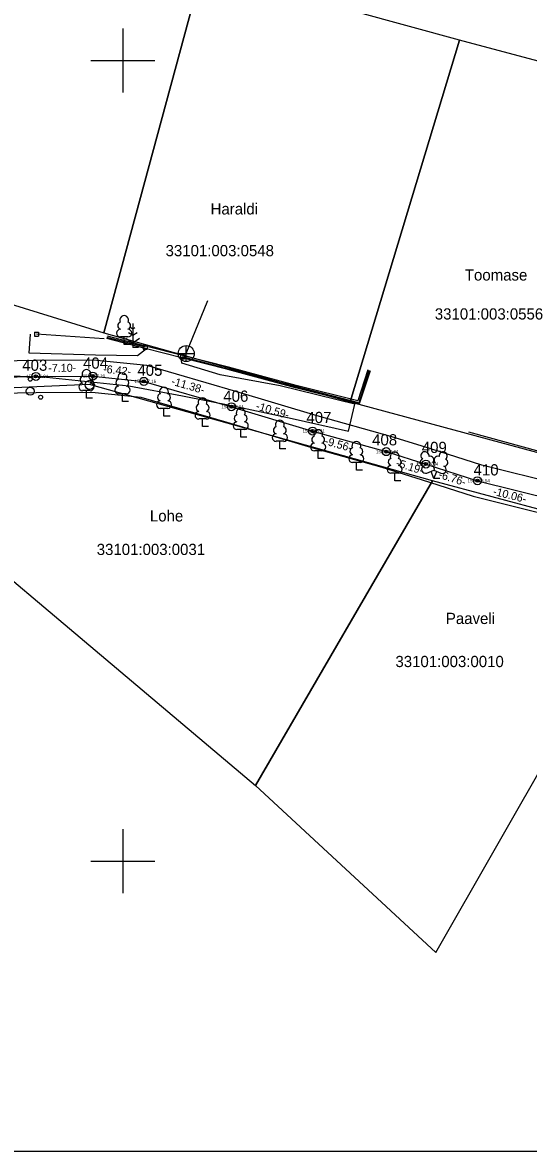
# Model space of a CAD drawing. Extents: x 631631 to 655206, y 6447066 to 6469776.
# Drawn here: x 641487.5 to 641550.7, y 6457963.8 to 6458104.8 of the extents above; entities that cross this region are included whole.
import ezdxf

# ---------------------------------------------------------------- set-up
doc = ezdxf.new("R2010")
doc.units = 0
for name, color, linetype in [('AED', 7, 'Continuous'), ('JOONSIDE', 7, 'Continuous'), ('KKAEV', 7, 'Continuous'), ('KOORDPUNKT', 7, 'Continuous'), ('KTRASS', 7, 'Continuous'), ('MOOTKORG', 7, 'Continuous'), ('MOOTMPUNKT', 7, 'Continuous'), ('MOOTNR', 7, 'Continuous'), ('MOOTPIIR', 7, 'Continuous'), ('PIIR', 7, 'Continuous'), ('PIIRIMLEITUD', 7, 'Continuous'), ('PUU', 7, 'Continuous'), ('SITRASS', 7, 'Continuous'), ('TEE', 7, 'Continuous'), ('VORK', 7, 'Continuous'), ('VORMISTUS', 7, 'Continuous')]:
    doc.layers.add(name, color=color, linetype=linetype)

msp = doc.modelspace()

# ---------------------------------------------------------------- linework, layer by layer
at = {"layer": 'AED'}
for p, q in [((641488.97, 6458066.08), (641488.97, 6458065.58)), ((641488.97, 6458066.08), (641489.47, 6458066.08)), ((641489.47, 6458066.08), (641489.47, 6458065.58)), ((641488.97, 6458065.58), (641489.47, 6458065.58)), ((641502.54, 6458064.47), (641502.54, 6458063.97)), ((641502.54, 6458064.47), (641503.04, 6458064.47)), ((641503.04, 6458064.47), (641503.04, 6458063.97)), ((641502.54, 6458063.97), (641503.04, 6458063.97)), ((641507.22, 6458063.27), (641507.22, 6458062.77)), ((641507.22, 6458063.27), (641507.72, 6458063.27)), ((641507.72, 6458063.27), (641507.72, 6458062.77)), ((641507.22, 6458062.77), (641507.72, 6458062.77))]:
    msp.add_line(p, q, dxfattribs=at)
for points in [[(641497.68, 6458065.24), (641489.22, 6458065.83)], [(641530.89, 6458061.27), (641529.54, 6458057.13), (641521.56, 6458059.15), (641513.11, 6458061.41), (641507.39, 6458062.87), (641502.77, 6458064.04), (641498.01, 6458065.3)], [(641502.79, 6458064.22), (641498.02, 6458065.41)], [(641530.6, 6458061.36), (641529.34, 6458057.49), (641521.64, 6458059.44), (641513.19, 6458061.7), (641507.46, 6458063.16), (641502.85, 6458064.34), (641498.08, 6458065.59)], [(641530.74, 6458061.28), (641529.46, 6458057.27), (641521.62, 6458059.29), (641513.14, 6458061.47), (641507.47, 6458063.02)]]:
    msp.add_lwpolyline(points, dxfattribs=at)
at = {"layer": 'KKAEV'}
for p, q in [((641507.92, 6458062.41), (641507.92, 6458064.41)), ((641506.92, 6458063.41), (641508.92, 6458063.41))]:
    msp.add_line(p, q, dxfattribs=at)
msp.add_circle((641507.92, 6458063.41), 1, dxfattribs=at)
at = {"layer": 'KOORDPUNKT'}
for centre, radius in [((641489.14, 6458060.56), 0.5), ((641489.14, 6458060.56), 0.0441), ((641489.14, 6458060.56), 0.05), ((641489.14, 6458060.56), 0.0382), ((641489.14, 6458060.56), 0.0264), ((641489.14, 6458060.56), 0.0323), ((641489.14, 6458060.56), 0.0145), ((641489.14, 6458060.56), 0.0204), ((641489.14, 6458060.56), 0.0086), ((641496.24, 6458060.6), 0.5), ((641496.24, 6458060.6), 0.05), ((641496.24, 6458060.6), 0.0441), ((641496.24, 6458060.6), 0.0382), ((641496.24, 6458060.6), 0.0323), ((641496.24, 6458060.6), 0.0264), ((641496.24, 6458060.6), 0.0204), ((641496.24, 6458060.6), 0.0145), ((641496.24, 6458060.6), 0.0086), ((641502.62, 6458059.94), 0.5), ((641502.62, 6458059.94), 0.05), ((641502.62, 6458059.94), 0.0441), ((641502.62, 6458059.94), 0.0382), ((641502.62, 6458059.94), 0.0323), ((641502.62, 6458059.94), 0.0264), ((641502.62, 6458059.94), 0.0204), ((641502.62, 6458059.94), 0.0145), ((641502.62, 6458059.94), 0.0086), ((641513.56, 6458056.77), 0.5), ((641513.56, 6458056.77), 0.0441), ((641513.56, 6458056.77), 0.05), ((641513.56, 6458056.77), 0.0323), ((641513.56, 6458056.77), 0.0382), ((641513.56, 6458056.77), 0.0264), ((641513.56, 6458056.77), 0.0145), ((641513.56, 6458056.77), 0.0204), ((641513.56, 6458056.77), 0.0086), ((641523.7, 6458053.73), 0.5), ((641523.7, 6458053.73), 0.05), ((641523.7, 6458053.73), 0.0441), ((641523.7, 6458053.73), 0.0382), ((641523.7, 6458053.73), 0.0323), ((641523.7, 6458053.73), 0.0264), ((641523.7, 6458053.73), 0.0204), ((641523.7, 6458053.73), 0.0145), ((641523.7, 6458053.73), 0.0086), ((641532.91, 6458051.16), 0.5), ((641532.91, 6458051.16), 0.05), ((641532.91, 6458051.16), 0.0441), ((641532.91, 6458051.16), 0.0382), ((641532.91, 6458051.16), 0.0323), ((641532.91, 6458051.16), 0.0264), ((641532.91, 6458051.16), 0.0204), ((641532.91, 6458051.16), 0.0145), ((641532.91, 6458051.16), 0.0086), ((641537.86, 6458049.61), 0.5), ((641537.86, 6458049.61), 0.05), ((641537.86, 6458049.61), 0.0441), ((641537.86, 6458049.61), 0.0382), ((641537.86, 6458049.61), 0.0323), ((641537.86, 6458049.61), 0.0204), ((641537.86, 6458049.61), 0.0264), ((641537.86, 6458049.61), 0.0145), ((641537.86, 6458049.61), 0.0086), ((641544.3, 6458047.53), 0.5), ((641544.3, 6458047.53), 0.0441), ((641544.3, 6458047.53), 0.05), ((641544.3, 6458047.53), 0.0382), ((641544.3, 6458047.53), 0.0323), ((641544.3, 6458047.53), 0.0264), ((641544.3, 6458047.53), 0.0145), ((641544.3, 6458047.53), 0.0204), ((641544.3, 6458047.53), 0.0086)]:
    msp.add_circle(centre, radius, dxfattribs=at)
at = {"layer": 'KTRASS'}
msp.add_line((641507.92, 6458063.41), (641510.6, 6458070.02), dxfattribs=at)
at = {"layer": 'MOOTMPUNKT'}
for centre in [(641489.14, 6458060.56), (641496.24, 6458060.6), (641502.62, 6458059.94), (641513.56, 6458056.77), (641523.7, 6458053.73), (641532.91, 6458051.16), (641537.86, 6458049.61), (641544.3, 6458047.53)]:
    msp.add_circle(centre, 0.2, dxfattribs=at)
at = {"layer": 'MOOTPIIR'}
for points in [[(641554.56, 6458047.04), (641544.85, 6458049.46), (641538.47, 6458051.51), (641533.48, 6458053.07), (641524.26, 6458055.65), (641514.12, 6458058.69), (641503, 6458061.91), (641496.34, 6458062.6), (641489.12, 6458062.56), (641475.03, 6458062.3)], [(641475.22, 6458058.3), (641489.16, 6458058.56), (641496.14, 6458058.6), (641502.24, 6458057.96), (641512.99, 6458054.86), (641523.15, 6458051.81), (641532.34, 6458049.24), (641537.26, 6458047.7), (641543.75, 6458045.61), (641553.57, 6458043.16)]]:
    msp.add_lwpolyline(points, dxfattribs=at)
at = {"layer": 'PIIR'}
for points in [[(641497.62, 6458065.98), (641509.9, 6458111.39), (641457.34, 6458128.14), (641455.34, 6458127.27), (641454.74, 6458125.42), (641461.82, 6458077.06)], [(641542.06, 6458102.54), (641509.9, 6458111.39), (641497.62, 6458065.98), (641528.38, 6458057.39)], [(641572.32, 6458094.46), (641542.06, 6458102.54), (641528.38, 6458057.39), (641559.99, 6458048.83)], [(641459.13, 6458057.92), (641516.59, 6458009.45), (641538.68, 6458047.5), (641495.82, 6458059.53)], [(641568.48, 6458039.54), (641538.68, 6458047.5), (641516.59, 6458009.45), (641539.1, 6457988.6), (641554, 6458014.65)]]:
    msp.add_lwpolyline(points, close=True, dxfattribs=at)
at = {"layer": 'PIIRIMLEITUD'}
msp.add_circle((641495.87, 6458059.5), 0.57, dxfattribs=at)
at = {"layer": 'PUU'}
for p, q in [((641501.24, 6458067.16), (641501.24, 6458064.16)), ((641501.24, 6458065.66), (641500.71, 6458066.01)), ((641501.24, 6458066.46), (641500.99, 6458066.62)), ((641501.49, 6458066.62), (641501.24, 6458066.46)), ((641501.77, 6458066.01), (641501.24, 6458065.66)), ((641500.65, 6458065.5), (641499.69, 6458065.5)), ((641500.17, 6458064.55), (641500.17, 6458065.5)), ((641500.93, 6458064.55), (641500.17, 6458064.55)), ((641500.39, 6458065.33), (641501.24, 6458064.77)), ((641501.24, 6458064.77), (641502.09, 6458065.33)), ((641501.96, 6458064.16), (641501.24, 6458064.16)), ((641495.94, 6458058.78), (641494.98, 6458058.78)), ((641495.46, 6458057.83), (641495.46, 6458058.78)), ((641496.22, 6458057.83), (641495.46, 6458057.83)), ((641500.42, 6458058.37), (641499.46, 6458058.37)), ((641499.94, 6458057.42), (641499.94, 6458058.37)), ((641500.7, 6458057.42), (641499.94, 6458057.42)), ((641505.62, 6458056.55), (641504.66, 6458056.55)), ((641505.14, 6458055.61), (641505.14, 6458056.55)), ((641505.9, 6458055.61), (641505.14, 6458055.61)), ((641510.44, 6458055.24), (641509.48, 6458055.24)), ((641509.96, 6458054.29), (641509.96, 6458055.24)), ((641510.72, 6458054.29), (641509.96, 6458054.29)), ((641515.2, 6458053.92), (641514.24, 6458053.92)), ((641514.72, 6458052.96), (641514.72, 6458053.92)), ((641515.48, 6458052.96), (641514.72, 6458052.96)), ((641520.09, 6458052.45), (641519.13, 6458052.45)), ((641519.61, 6458051.5), (641519.61, 6458052.45)), ((641520.37, 6458051.5), (641519.61, 6458051.5)), ((641524.88, 6458051.25), (641523.92, 6458051.25)), ((641524.4, 6458050.3), (641524.4, 6458051.25)), ((641525.16, 6458050.3), (641524.4, 6458050.3)), ((641529.65, 6458049.79), (641528.69, 6458049.79)), ((641529.17, 6458048.84), (641529.17, 6458049.79)), ((641529.93, 6458048.84), (641529.17, 6458048.84)), ((641537.97, 6458048.48), (641538.86, 6458048.83)), ((641538.86, 6458048.83), (641539.74, 6458048.47)), ((641534.44, 6458048.46), (641533.48, 6458048.46)), ((641533.96, 6458047.52), (641533.96, 6458048.46)), ((641534.72, 6458047.52), (641533.96, 6458047.52)), ((641538.85, 6458047.81), (641538.5, 6458048.69)), ((641538.85, 6458047.81), (641539.21, 6458048.69)), ((641539.61, 6458047.81), (641538.85, 6458047.81))]:
    msp.add_line(p, q, dxfattribs=at)
for points in [[(641543.18, 6458053.62), (641554.24, 6458050.61), (641566.06, 6458046.37)], [(641538.86, 6458049.82), (641538.82, 6458049.67), (641538.82, 6458049.63), (641538.84, 6458049.57), (641538.88, 6458049.5), (641538.89, 6458049.46), (641538.86, 6458049.39), (641538.81, 6458049.29), (641538.8, 6458049.24), (641538.81, 6458049.21), (641538.83, 6458049.15), (641538.9, 6458049.03), (641538.91, 6458048.99), (641538.9, 6458048.95), (641538.87, 6458048.88), (641538.86, 6458048.83)]]:
    msp.add_lwpolyline(points, dxfattribs=at)
for centre, radius in [((641488.43, 6458060.21), 0.25), ((641488.43, 6458058.71), 0.5), ((641489.73, 6458057.96), 0.25)]:
    msp.add_circle(centre, radius, dxfattribs=at)
for centre, radius, start, end in [((641499.83, 6458066.89), 0.465, 109.0217, 253.1415), ((641500.17, 6458067.59), 0.554, 332.5799, 207.4201), ((641500.51, 6458066.89), 0.465, 286.8508, 70.9859), ((641499.69, 6458065.97), 0.475, 90.0016, 269.3953), ((641500.64, 6458065.97), 0.475, 270.6047, 89.9984), ((641495.12, 6458060.17), 0.465, 109.0217, 253.1415), ((641495.46, 6458060.87), 0.554, 332.5799, 207.4201), ((641495.8, 6458060.17), 0.465, 286.8508, 70.9859), ((641499.6, 6458059.77), 0.465, 109.0217, 253.1415), ((641499.94, 6458060.46), 0.554, 332.5799, 207.4201), ((641500.28, 6458059.77), 0.465, 286.8508, 70.9859), ((641494.98, 6458059.25), 0.475, 90.0016, 269.3953), ((641495.93, 6458059.25), 0.475, 270.6047, 89.9984), ((641499.47, 6458058.85), 0.475, 90.0016, 269.3953), ((641500.42, 6458058.85), 0.475, 270.6047, 89.9984), ((641505.14, 6458058.65), 0.554, 332.5799, 207.4201), ((641504.67, 6458057.03), 0.475, 90.0016, 269.3953), ((641504.8, 6458057.95), 0.465, 109.0217, 253.1415), ((641505.48, 6458057.95), 0.465, 286.8508, 70.9859), ((641505.62, 6458057.03), 0.475, 270.6047, 89.9984), ((641509.96, 6458057.33), 0.554, 332.5799, 207.4201), ((641509.49, 6458055.71), 0.475, 90.0016, 269.3953), ((641509.62, 6458056.63), 0.465, 109.0217, 253.1415), ((641510.3, 6458056.63), 0.465, 286.8508, 70.9859), ((641510.44, 6458055.71), 0.475, 270.6047, 89.9984), ((641514.72, 6458056.01), 0.554, 332.5799, 207.4201), ((641514.25, 6458054.39), 0.475, 90.0016, 269.3953), ((641514.38, 6458055.31), 0.465, 109.0217, 253.1415), ((641515.06, 6458055.31), 0.465, 286.8508, 70.9859), ((641515.2, 6458054.39), 0.475, 270.6047, 89.9984), ((641519.61, 6458054.54), 0.554, 332.5799, 207.4201), ((641519.14, 6458052.92), 0.475, 90.0016, 269.3953), ((641519.27, 6458053.84), 0.465, 109.0217, 253.1415), ((641519.95, 6458053.84), 0.465, 286.8508, 70.9859), ((641520.09, 6458052.92), 0.475, 270.6047, 89.9984), ((641524.06, 6458052.65), 0.465, 109.0217, 253.1415), ((641524.4, 6458053.35), 0.554, 332.5799, 207.4201), ((641524.74, 6458052.65), 0.465, 286.8508, 70.9859), ((641523.92, 6458051.73), 0.475, 90.0016, 269.3953), ((641524.87, 6458051.73), 0.475, 270.6047, 89.9984), ((641528.83, 6458051.19), 0.465, 109.0217, 253.1415), ((641529.17, 6458051.88), 0.554, 332.5799, 207.4201), ((641529.51, 6458051.19), 0.465, 286.8508, 70.9859), ((641528.69, 6458050.27), 0.475, 90.0016, 269.3953), ((641529.64, 6458050.27), 0.475, 270.6047, 89.9984), ((641533.62, 6458049.86), 0.465, 109.0217, 253.1415), ((641533.96, 6458050.56), 0.554, 332.5799, 207.4201), ((641534.3, 6458049.86), 0.465, 286.8508, 70.9859), ((641537.59, 6458049.81), 0.448, 111.4304, 274.4987), ((641537.74, 6458050.64), 0.512, 111.5027, 232.5173), ((641537.74, 6458050.64), 0.512, 350.4856, 111.5002), ((641538.41, 6458050.14), 0.448, 308.5041, 111.5725), ((641539.33, 6458050.13), 0.45, 67.7016, 230.5126), ((641540.01, 6458050.62), 0.512, 67.6168, 188.6314), ((641540.01, 6458050.62), 0.512, 306.5997, 67.6143), ((641533.48, 6458048.94), 0.475, 90.0016, 269.3953), ((641534.43, 6458048.94), 0.475, 270.6047, 89.9984), ((641537.8, 6458048.93), 0.475, 111.5014, 291.5004), ((641538.86, 6458049.34), 0.475, 66.7655, 111.5015), ((641539.92, 6458048.91), 0.475, 247.6166, 67.6155), ((641540.14, 6458049.79), 0.448, 264.6183, 67.6866)]:
    msp.add_arc(centre, radius, start, end, dxfattribs=at)
at = {"layer": 'SITRASS'}
msp.add_lwpolyline([(641420.37, 6458043.54), (641431.1, 6458045.51), (641437.7, 6458046.95), (641445.42, 6458049.59), (641453.87, 6458055.42), (641459.07, 6458058.31), (641462.91, 6458059.34), (641468.26, 6458059.76), (641475.13, 6458060.3), (641489.14, 6458060.56), (641496.24, 6458060.6), (641502.62, 6458059.94), (641513.56, 6458056.77), (641523.7, 6458053.73), (641532.91, 6458051.16), (641537.86, 6458049.61), (641544.3, 6458047.53), (641554.06, 6458045.1)], dxfattribs=at)
at = {"layer": 'TEE'}
for points in [[(641502.95, 6458064), (641501.83, 6458063.11), (641496.58, 6458063.19), (641488.31, 6458063.46), (641488.45, 6458065.85)], [(641465.75, 6458049.77), (641461.03, 6458058.76), (641461.53, 6458059.66), (641464.9, 6458060.25), (641471.69, 6458060.5), (641480.08, 6458060.68), (641485, 6458060.66), (641490.46, 6458060.47), (641500.73, 6458059.36), (641507.45, 6458058.14), (641513.79, 6458056.89), (641521.16, 6458055.3), (641528.2, 6458053.73), (641528.99, 6458057.08), (641519.65, 6458059.4), (641512.15, 6458060.77), (641507.35, 6458062.21), (641507.3, 6458062.94)]]:
    msp.add_lwpolyline(points, dxfattribs=at)
at = {"layer": 'VORK'}
for p, q in [((641500, 6458104), (641500, 6458096)), ((641496, 6458100), (641504, 6458100)), ((641500, 6458004), (641500, 6457996)), ((641496, 6458000), (641504, 6458000))]:
    msp.add_line(p, q, dxfattribs=at)
at = {"layer": 'VORMISTUS'}
msp.add_lwpolyline([(641367.23, 6457963.76), (641367.23, 6458250.76), (642183.23, 6458250.76), (642183.23, 6457963.76)], close=True, dxfattribs=at)

# ---------------------------------------------------------------- texts
at = {"layer": 'JOONSIDE'}
for s, rotation, p in [('-7.10-', 0.2744, (641490.69, 6458061.12)), ('-6.42-', 354.0859, (641497.5, 6458061.02)), ('-11.38-', 343.8797, (641505.98, 6458059.54)), ('-10.59-', 343.3065, (641516.54, 6458056.45)), ('-9.56-', 344.3758, (641525.12, 6458052.07)), ('-5.19-', 342.6157, (641534.04, 6458049.34)), ('-6.76-', 342.1572, (641539.35, 6458047.91)), ('-10.06-', 346.001, (641546.16, 6458045.77))]:
    msp.add_text(s, height=1, rotation=rotation, dxfattribs=at).set_placement(p)
at = {"layer": 'KOORDPUNKT'}
for s, p in [('404 ', (641495.03, 6458061.52)), ('403 ', (641487.44, 6458061.26)), ('405 ', (641501.82, 6458060.63)), ('406 ', (641512.55, 6458057.39)), ('407 ', (641522.93, 6458054.73)), ('408 ', (641531.14, 6458051.94)), ('409 ', (641537.34, 6458050.99)), ('410 ', (641543.81, 6458048.19))]:
    msp.add_text(s, height=1.4, dxfattribs=at).set_placement(p)
at = {"layer": 'MOOTKORG'}
for s, p in [(' 66.94', (641489.14, 6458060.36)), (' 67.19', (641496.24, 6458060.4)), (' 67.16', (641502.62, 6458059.74)), (' 67.04', (641513.56, 6458056.57)), (' 66.91', (641523.7, 6458053.53)), (' 66.61', (641532.91, 6458050.96)), (' 66.44', (641537.86, 6458049.41)), (' 65.54', (641544.3, 6458047.33))]:
    msp.add_text(s, height=0.4, dxfattribs=at).set_placement(p)
at = {"layer": 'MOOTNR'}
for s, p in [('1539 ', (641487.94, 6458060.36)), ('1540 ', (641495, 6458060.4)), ('1541 ', (641501.46, 6458059.74)), ('1542 ', (641512.32, 6458056.57)), ('1543 ', (641522.46, 6458053.53)), ('1544 ', (641531.63, 6458050.96)), ('1545 ', (641536.62, 6458049.41)), ('1546 ', (641543.06, 6458047.33))]:
    msp.add_text(s, height=0.4, dxfattribs=at).set_placement(p)
at = {"layer": 'PIIR'}
for s, p in [('Haraldi ', (641510.96, 6458080.78)), ('33101:003:0548', (641505.34, 6458075.57)), ('Toomase ', (641542.72, 6458072.53)), ('33101:003:0556', (641538.97, 6458067.66)), ('Lohe ', (641503.38, 6458042.44)), ('33101:003:0031', (641496.74, 6458038.25)), ('Paaveli ', (641540.35, 6458029.63)), ('33101:003:0010', (641534.05, 6458024.25))]:
    msp.add_text(s, height=1.4, dxfattribs=at).set_placement(p)

doc.saveas('drawing.dxf')
